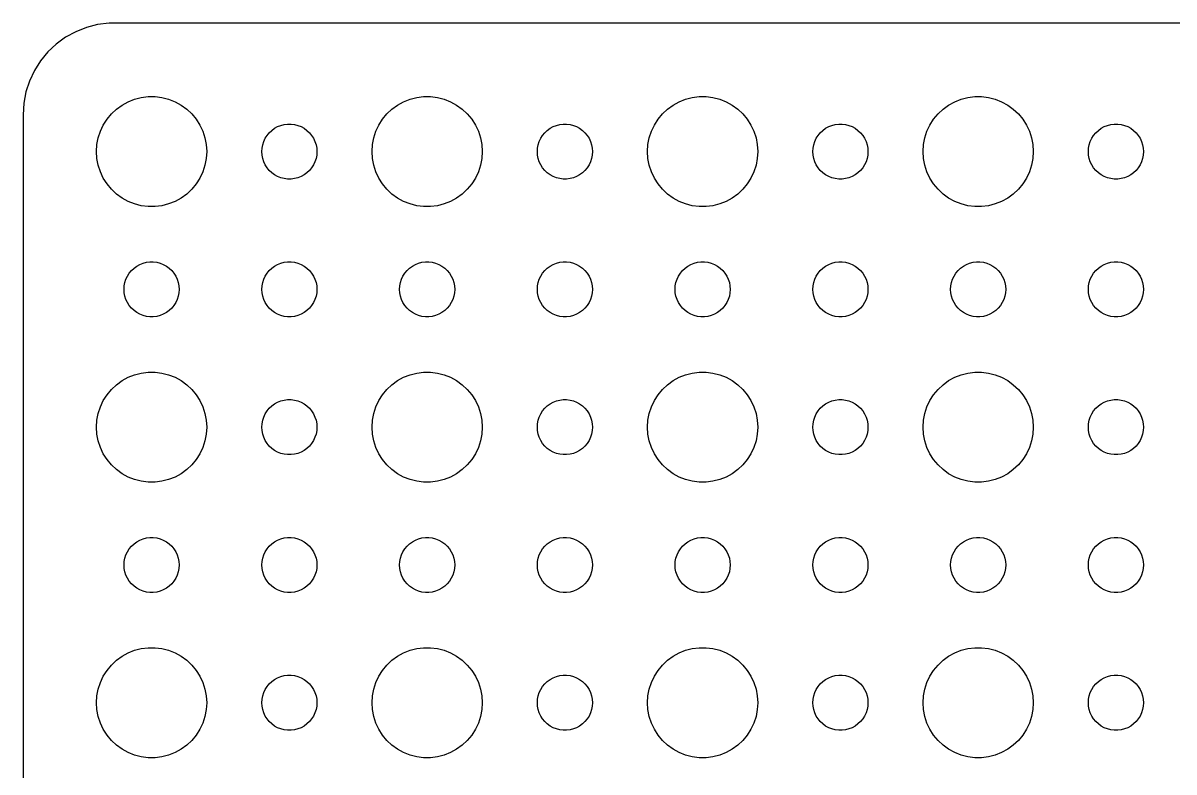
# Model space of a CAD drawing. Extents: x -67 to 67, y -74 to 74.
# Drawn here: x -67 to -4.3, y 33.7 to 74.5 of the extents above; entities that cross this region are included whole.
import ezdxf

# ---------------------------------------------------------------- set-up
doc = ezdxf.new("R2010")
doc.units = 0
doc.layers.get('0').update_dxf_attribs({"linetype": 'CONTINUOUS'})

msp = doc.modelspace()

# ---------------------------------------------------------------- linework, layer by layer
msp.add_lwpolyline([(62, 74.497), (-62, 74.497), (-62, 74.4901), (-62.314, 74.4901), (-62.9369, 74.4114), (-63.5451, 74.2553), (-64.1289, 74.0241), (-64.6791, 73.7216), (-65.1871, 73.3526), (-65.6448, 72.9227), (-66.0451, 72.4389), (-66.3815, 71.9088), (-66.6489, 71.3406), (-66.8429, 70.7434), (-66.9606, 70.1267), (-67, 69.5), (-67, -69.5)])
for points in [[(-60.1884, 64.5059), (-60.5621, 64.5531), (-60.9271, 64.6468), (-61.2773, 64.7855), (-61.6075, 64.967), (-61.9123, 65.1885), (-62.1869, 65.4464), (-62.4271, 65.7366), (-62.6289, 66.0547), (-62.7893, 66.3956), (-62.9057, 66.7539), (-62.9763, 67.124), (-63, 67.5), (-62.9763, 67.876), (-62.9057, 68.2461), (-62.7893, 68.6044), (-62.6289, 68.9453), (-62.4271, 69.2634), (-62.1869, 69.5536), (-61.9123, 69.8115), (-61.6075, 70.033), (-61.2773, 70.2145), (-60.9271, 70.3532), (-60.5621, 70.4469), (-60.1884, 70.4941), (-59.8116, 70.4941), (-59.4379, 70.4469), (-59.0729, 70.3532), (-58.7227, 70.2145), (-58.3925, 70.033), (-58.0877, 69.8115), (-57.8131, 69.5536), (-57.5729, 69.2634), (-57.3711, 68.9453), (-57.2107, 68.6044), (-57.0943, 68.2461), (-57.0237, 67.876), (-57, 67.5), (-57.0237, 67.124), (-57.0943, 66.7539), (-57.2107, 66.3956), (-57.3711, 66.0547), (-57.5729, 65.7366), (-57.8131, 65.4464), (-58.0877, 65.1885), (-58.3925, 64.967), (-58.7227, 64.7855), (-59.0729, 64.6468), (-59.4379, 64.5531), (-59.8116, 64.5059)], [(-45.1884, 64.5059), (-45.5621, 64.5531), (-45.9271, 64.6468), (-46.2773, 64.7855), (-46.6075, 64.967), (-46.9123, 65.1885), (-47.1869, 65.4464), (-47.4271, 65.7366), (-47.6289, 66.0547), (-47.7893, 66.3956), (-47.9057, 66.7539), (-47.9763, 67.124), (-48, 67.5), (-47.9763, 67.876), (-47.9057, 68.2461), (-47.7893, 68.6044), (-47.6289, 68.9453), (-47.4271, 69.2634), (-47.1869, 69.5536), (-46.9123, 69.8115), (-46.6075, 70.033), (-46.2773, 70.2145), (-45.9271, 70.3532), (-45.5621, 70.4469), (-45.1884, 70.4941), (-44.8116, 70.4941), (-44.4379, 70.4469), (-44.0729, 70.3532), (-43.7227, 70.2145), (-43.3925, 70.033), (-43.0877, 69.8115), (-42.8131, 69.5536), (-42.5729, 69.2634), (-42.3711, 68.9453), (-42.2107, 68.6044), (-42.0943, 68.2461), (-42.0237, 67.876), (-42, 67.5), (-42.0237, 67.124), (-42.0943, 66.7539), (-42.2107, 66.3956), (-42.3711, 66.0547), (-42.5729, 65.7366), (-42.8131, 65.4464), (-43.0877, 65.1885), (-43.3925, 64.967), (-43.7227, 64.7855), (-44.0729, 64.6468), (-44.4379, 64.5531), (-44.8116, 64.5059)], [(-30.1884, 64.5059), (-30.5621, 64.5531), (-30.9271, 64.6468), (-31.2773, 64.7855), (-31.6075, 64.967), (-31.9123, 65.1885), (-32.1869, 65.4464), (-32.4271, 65.7366), (-32.6289, 66.0547), (-32.7893, 66.3956), (-32.9057, 66.7539), (-32.9763, 67.124), (-33, 67.5), (-32.9763, 67.876), (-32.9057, 68.2461), (-32.7893, 68.6044), (-32.6289, 68.9453), (-32.4271, 69.2634), (-32.1869, 69.5536), (-31.9123, 69.8115), (-31.6075, 70.033), (-31.2773, 70.2145), (-30.9271, 70.3532), (-30.5621, 70.4469), (-30.1884, 70.4941), (-29.8116, 70.4941), (-29.4379, 70.4469), (-29.0729, 70.3532), (-28.7227, 70.2145), (-28.3925, 70.033), (-28.0877, 69.8115), (-27.8131, 69.5536), (-27.5729, 69.2634), (-27.3711, 68.9453), (-27.2107, 68.6044), (-27.0943, 68.2461), (-27.0237, 67.876), (-27, 67.5), (-27.0237, 67.124), (-27.0943, 66.7539), (-27.2107, 66.3956), (-27.3711, 66.0547), (-27.5729, 65.7366), (-27.8131, 65.4464), (-28.0877, 65.1885), (-28.3925, 64.967), (-28.7227, 64.7855), (-29.0729, 64.6468), (-29.4379, 64.5531), (-29.8116, 64.5059)], [(-15.1884, 64.5059), (-15.5621, 64.5531), (-15.9271, 64.6468), (-16.2773, 64.7855), (-16.6075, 64.967), (-16.9123, 65.1885), (-17.1869, 65.4464), (-17.4271, 65.7366), (-17.6289, 66.0547), (-17.7893, 66.3956), (-17.9057, 66.7539), (-17.9763, 67.124), (-18, 67.5), (-17.9763, 67.876), (-17.9057, 68.2461), (-17.7893, 68.6044), (-17.6289, 68.9453), (-17.4271, 69.2634), (-17.1869, 69.5536), (-16.9123, 69.8115), (-16.6075, 70.033), (-16.2773, 70.2145), (-15.9271, 70.3532), (-15.5621, 70.4469), (-15.1884, 70.4941), (-14.8116, 70.4941), (-14.4379, 70.4469), (-14.0729, 70.3532), (-13.7227, 70.2145), (-13.3925, 70.033), (-13.0877, 69.8115), (-12.8131, 69.5536), (-12.5729, 69.2634), (-12.3711, 68.9453), (-12.2107, 68.6044), (-12.0943, 68.2461), (-12.0237, 67.876), (-12, 67.5), (-12.0237, 67.124), (-12.0943, 66.7539), (-12.2107, 66.3956), (-12.3711, 66.0547), (-12.5729, 65.7366), (-12.8131, 65.4464), (-13.0877, 65.1885), (-13.3925, 64.967), (-13.7227, 64.7855), (-14.0729, 64.6468), (-14.4379, 64.5531), (-14.8116, 64.5059)], [(-52.5942, 66.003), (-52.7811, 66.0266), (-52.9635, 66.0734), (-53.1387, 66.1428), (-53.3037, 66.2335), (-53.4561, 66.3442), (-53.5935, 66.4732), (-53.7135, 66.6183), (-53.8145, 66.7774), (-53.8947, 66.9478), (-53.9529, 67.127), (-53.9882, 67.312), (-54, 67.5), (-53.9882, 67.688), (-53.9529, 67.873), (-53.8947, 68.0522), (-53.8145, 68.2226), (-53.7135, 68.3817), (-53.5935, 68.5268), (-53.4561, 68.6558), (-53.3037, 68.7665), (-53.1387, 68.8572), (-52.9635, 68.9266), (-52.7811, 68.9734), (-52.5942, 68.997), (-52.4058, 68.997), (-52.2189, 68.9734), (-52.0365, 68.9266), (-51.8613, 68.8572), (-51.6963, 68.7665), (-51.5439, 68.6558), (-51.4065, 68.5268), (-51.2865, 68.3817), (-51.1855, 68.2226), (-51.1053, 68.0522), (-51.0471, 67.873), (-51.0118, 67.688), (-51, 67.5), (-51.0118, 67.312), (-51.0471, 67.127), (-51.1053, 66.9478), (-51.1855, 66.7774), (-51.2865, 66.6183), (-51.4065, 66.4732), (-51.5439, 66.3442), (-51.6963, 66.2335), (-51.8613, 66.1428), (-52.0365, 66.0734), (-52.2189, 66.0266), (-52.4058, 66.003)], [(-37.5942, 66.003), (-37.7811, 66.0266), (-37.9635, 66.0734), (-38.1387, 66.1428), (-38.3037, 66.2335), (-38.4561, 66.3442), (-38.5935, 66.4732), (-38.7135, 66.6183), (-38.8145, 66.7774), (-38.8947, 66.9478), (-38.9529, 67.127), (-38.9882, 67.312), (-39, 67.5), (-38.9882, 67.688), (-38.9529, 67.873), (-38.8947, 68.0522), (-38.8145, 68.2226), (-38.7135, 68.3817), (-38.5935, 68.5268), (-38.4561, 68.6558), (-38.3037, 68.7665), (-38.1387, 68.8572), (-37.9635, 68.9266), (-37.7811, 68.9734), (-37.5942, 68.997), (-37.4058, 68.997), (-37.2189, 68.9734), (-37.0365, 68.9266), (-36.8613, 68.8572), (-36.6963, 68.7665), (-36.5439, 68.6558), (-36.4065, 68.5268), (-36.2865, 68.3817), (-36.1855, 68.2226), (-36.1053, 68.0522), (-36.0471, 67.873), (-36.0118, 67.688), (-36, 67.5), (-36.0118, 67.312), (-36.0471, 67.127), (-36.1053, 66.9478), (-36.1855, 66.7774), (-36.2865, 66.6183), (-36.4065, 66.4732), (-36.5439, 66.3442), (-36.6963, 66.2335), (-36.8613, 66.1428), (-37.0365, 66.0734), (-37.2189, 66.0266), (-37.4058, 66.003)], [(-22.5942, 66.003), (-22.7811, 66.0266), (-22.9635, 66.0734), (-23.1387, 66.1428), (-23.3037, 66.2335), (-23.4561, 66.3442), (-23.5935, 66.4732), (-23.7135, 66.6183), (-23.8145, 66.7774), (-23.8947, 66.9478), (-23.9529, 67.127), (-23.9882, 67.312), (-24, 67.5), (-23.9882, 67.688), (-23.9529, 67.873), (-23.8947, 68.0522), (-23.8145, 68.2226), (-23.7135, 68.3817), (-23.5935, 68.5268), (-23.4561, 68.6558), (-23.3037, 68.7665), (-23.1387, 68.8572), (-22.9635, 68.9266), (-22.7811, 68.9734), (-22.5942, 68.997), (-22.4058, 68.997), (-22.2189, 68.9734), (-22.0365, 68.9266), (-21.8613, 68.8572), (-21.6963, 68.7665), (-21.5439, 68.6558), (-21.4065, 68.5268), (-21.2865, 68.3817), (-21.1855, 68.2226), (-21.1053, 68.0522), (-21.0471, 67.873), (-21.0118, 67.688), (-21, 67.5), (-21.0118, 67.312), (-21.0471, 67.127), (-21.1053, 66.9478), (-21.1855, 66.7774), (-21.2865, 66.6183), (-21.4065, 66.4732), (-21.5439, 66.3442), (-21.6963, 66.2335), (-21.8613, 66.1428), (-22.0365, 66.0734), (-22.2189, 66.0266), (-22.4058, 66.003)], [(-7.59419, 66.003), (-7.78107, 66.0266), (-7.96353, 66.0734), (-8.13867, 66.1428), (-8.30374, 66.2335), (-8.45614, 66.3442), (-8.59345, 66.4732), (-8.71353, 66.6183), (-8.81446, 66.7774), (-8.89466, 66.9478), (-8.95287, 67.127), (-8.98817, 67.312), (-9, 67.5), (-8.98817, 67.688), (-8.95287, 67.873), (-8.89466, 68.0522), (-8.81446, 68.2226), (-8.71353, 68.3817), (-8.59345, 68.5268), (-8.45614, 68.6558), (-8.30374, 68.7665), (-8.13867, 68.8572), (-7.96353, 68.9266), (-7.78107, 68.9734), (-7.59419, 68.997), (-7.40581, 68.997), (-7.21893, 68.9734), (-7.03647, 68.9266), (-6.86133, 68.8572), (-6.69626, 68.7665), (-6.54386, 68.6558), (-6.40655, 68.5268), (-6.28647, 68.3817), (-6.18554, 68.2226), (-6.10534, 68.0522), (-6.04713, 67.873), (-6.01183, 67.688), (-6, 67.5), (-6.01183, 67.312), (-6.04713, 67.127), (-6.10534, 66.9478), (-6.18554, 66.7774), (-6.28647, 66.6183), (-6.40655, 66.4732), (-6.54386, 66.3442), (-6.69626, 66.2335), (-6.86133, 66.1428), (-7.03647, 66.0734), (-7.21893, 66.0266), (-7.40581, 66.003)], [(-60.0942, 58.503), (-60.2811, 58.5266), (-60.4635, 58.5734), (-60.6387, 58.6428), (-60.8037, 58.7335), (-60.9561, 58.8442), (-61.0935, 58.9732), (-61.2135, 59.1183), (-61.3145, 59.2774), (-61.3947, 59.4478), (-61.4529, 59.627), (-61.4882, 59.812), (-61.5, 60), (-61.4882, 60.188), (-61.4529, 60.373), (-61.3947, 60.5522), (-61.3145, 60.7226), (-61.2135, 60.8817), (-61.0935, 61.0268), (-60.9561, 61.1558), (-60.8037, 61.2665), (-60.6387, 61.3572), (-60.4635, 61.4266), (-60.2811, 61.4734), (-60.0942, 61.497), (-59.9058, 61.497), (-59.7189, 61.4734), (-59.5365, 61.4266), (-59.3613, 61.3572), (-59.1963, 61.2665), (-59.0439, 61.1558), (-58.9065, 61.0268), (-58.7865, 60.8817), (-58.6855, 60.7226), (-58.6053, 60.5522), (-58.5471, 60.373), (-58.5118, 60.188), (-58.5, 60), (-58.5118, 59.812), (-58.5471, 59.627), (-58.6053, 59.4478), (-58.6855, 59.2774), (-58.7865, 59.1183), (-58.9065, 58.9732), (-59.0439, 58.8442), (-59.1963, 58.7335), (-59.3613, 58.6428), (-59.5365, 58.5734), (-59.7189, 58.5266), (-59.9058, 58.503)], [(-52.5942, 58.503), (-52.7811, 58.5266), (-52.9635, 58.5734), (-53.1387, 58.6428), (-53.3037, 58.7335), (-53.4561, 58.8442), (-53.5935, 58.9732), (-53.7135, 59.1183), (-53.8145, 59.2774), (-53.8947, 59.4478), (-53.9529, 59.627), (-53.9882, 59.812), (-54, 60), (-53.9882, 60.188), (-53.9529, 60.373), (-53.8947, 60.5522), (-53.8145, 60.7226), (-53.7135, 60.8817), (-53.5935, 61.0268), (-53.4561, 61.1558), (-53.3037, 61.2665), (-53.1387, 61.3572), (-52.9635, 61.4266), (-52.7811, 61.4734), (-52.5942, 61.497), (-52.4058, 61.497), (-52.2189, 61.4734), (-52.0365, 61.4266), (-51.8613, 61.3572), (-51.6963, 61.2665), (-51.5439, 61.1558), (-51.4065, 61.0268), (-51.2865, 60.8817), (-51.1855, 60.7226), (-51.1053, 60.5522), (-51.0471, 60.373), (-51.0118, 60.188), (-51, 60), (-51.0118, 59.812), (-51.0471, 59.627), (-51.1053, 59.4478), (-51.1855, 59.2774), (-51.2865, 59.1183), (-51.4065, 58.9732), (-51.5439, 58.8442), (-51.6963, 58.7335), (-51.8613, 58.6428), (-52.0365, 58.5734), (-52.2189, 58.5266), (-52.4058, 58.503)], [(-45.0942, 58.503), (-45.2811, 58.5266), (-45.4635, 58.5734), (-45.6387, 58.6428), (-45.8037, 58.7335), (-45.9561, 58.8442), (-46.0935, 58.9732), (-46.2135, 59.1183), (-46.3145, 59.2774), (-46.3947, 59.4478), (-46.4529, 59.627), (-46.4882, 59.812), (-46.5, 60), (-46.4882, 60.188), (-46.4529, 60.373), (-46.3947, 60.5522), (-46.3145, 60.7226), (-46.2135, 60.8817), (-46.0935, 61.0268), (-45.9561, 61.1558), (-45.8037, 61.2665), (-45.6387, 61.3572), (-45.4635, 61.4266), (-45.2811, 61.4734), (-45.0942, 61.497), (-44.9058, 61.497), (-44.7189, 61.4734), (-44.5365, 61.4266), (-44.3613, 61.3572), (-44.1963, 61.2665), (-44.0439, 61.1558), (-43.9065, 61.0268), (-43.7865, 60.8817), (-43.6855, 60.7226), (-43.6053, 60.5522), (-43.5471, 60.373), (-43.5118, 60.188), (-43.5, 60), (-43.5118, 59.812), (-43.5471, 59.627), (-43.6053, 59.4478), (-43.6855, 59.2774), (-43.7865, 59.1183), (-43.9065, 58.9732), (-44.0439, 58.8442), (-44.1963, 58.7335), (-44.3613, 58.6428), (-44.5365, 58.5734), (-44.7189, 58.5266), (-44.9058, 58.503)], [(-37.5942, 58.503), (-37.7811, 58.5266), (-37.9635, 58.5734), (-38.1387, 58.6428), (-38.3037, 58.7335), (-38.4561, 58.8442), (-38.5935, 58.9732), (-38.7135, 59.1183), (-38.8145, 59.2774), (-38.8947, 59.4478), (-38.9529, 59.627), (-38.9882, 59.812), (-39, 60), (-38.9882, 60.188), (-38.9529, 60.373), (-38.8947, 60.5522), (-38.8145, 60.7226), (-38.7135, 60.8817), (-38.5935, 61.0268), (-38.4561, 61.1558), (-38.3037, 61.2665), (-38.1387, 61.3572), (-37.9635, 61.4266), (-37.7811, 61.4734), (-37.5942, 61.497), (-37.4058, 61.497), (-37.2189, 61.4734), (-37.0365, 61.4266), (-36.8613, 61.3572), (-36.6963, 61.2665), (-36.5439, 61.1558), (-36.4065, 61.0268), (-36.2865, 60.8817), (-36.1855, 60.7226), (-36.1053, 60.5522), (-36.0471, 60.373), (-36.0118, 60.188), (-36, 60), (-36.0118, 59.812), (-36.0471, 59.627), (-36.1053, 59.4478), (-36.1855, 59.2774), (-36.2865, 59.1183), (-36.4065, 58.9732), (-36.5439, 58.8442), (-36.6963, 58.7335), (-36.8613, 58.6428), (-37.0365, 58.5734), (-37.2189, 58.5266), (-37.4058, 58.503)], [(-30.0942, 58.503), (-30.2811, 58.5266), (-30.4635, 58.5734), (-30.6387, 58.6428), (-30.8037, 58.7335), (-30.9561, 58.8442), (-31.0935, 58.9732), (-31.2135, 59.1183), (-31.3145, 59.2774), (-31.3947, 59.4478), (-31.4529, 59.627), (-31.4882, 59.812), (-31.5, 60), (-31.4882, 60.188), (-31.4529, 60.373), (-31.3947, 60.5522), (-31.3145, 60.7226), (-31.2135, 60.8817), (-31.0935, 61.0268), (-30.9561, 61.1558), (-30.8037, 61.2665), (-30.6387, 61.3572), (-30.4635, 61.4266), (-30.2811, 61.4734), (-30.0942, 61.497), (-29.9058, 61.497), (-29.7189, 61.4734), (-29.5365, 61.4266), (-29.3613, 61.3572), (-29.1963, 61.2665), (-29.0439, 61.1558), (-28.9065, 61.0268), (-28.7865, 60.8817), (-28.6855, 60.7226), (-28.6053, 60.5522), (-28.5471, 60.373), (-28.5118, 60.188), (-28.5, 60), (-28.5118, 59.812), (-28.5471, 59.627), (-28.6053, 59.4478), (-28.6855, 59.2774), (-28.7865, 59.1183), (-28.9065, 58.9732), (-29.0439, 58.8442), (-29.1963, 58.7335), (-29.3613, 58.6428), (-29.5365, 58.5734), (-29.7189, 58.5266), (-29.9058, 58.503)], [(-22.5942, 58.503), (-22.7811, 58.5266), (-22.9635, 58.5734), (-23.1387, 58.6428), (-23.3037, 58.7335), (-23.4561, 58.8442), (-23.5935, 58.9732), (-23.7135, 59.1183), (-23.8145, 59.2774), (-23.8947, 59.4478), (-23.9529, 59.627), (-23.9882, 59.812), (-24, 60), (-23.9882, 60.188), (-23.9529, 60.373), (-23.8947, 60.5522), (-23.8145, 60.7226), (-23.7135, 60.8817), (-23.5935, 61.0268), (-23.4561, 61.1558), (-23.3037, 61.2665), (-23.1387, 61.3572), (-22.9635, 61.4266), (-22.7811, 61.4734), (-22.5942, 61.497), (-22.4058, 61.497), (-22.2189, 61.4734), (-22.0365, 61.4266), (-21.8613, 61.3572), (-21.6963, 61.2665), (-21.5439, 61.1558), (-21.4065, 61.0268), (-21.2865, 60.8817), (-21.1855, 60.7226), (-21.1053, 60.5522), (-21.0471, 60.373), (-21.0118, 60.188), (-21, 60), (-21.0118, 59.812), (-21.0471, 59.627), (-21.1053, 59.4478), (-21.1855, 59.2774), (-21.2865, 59.1183), (-21.4065, 58.9732), (-21.5439, 58.8442), (-21.6963, 58.7335), (-21.8613, 58.6428), (-22.0365, 58.5734), (-22.2189, 58.5266), (-22.4058, 58.503)], [(-15.0942, 58.503), (-15.2811, 58.5266), (-15.4635, 58.5734), (-15.6387, 58.6428), (-15.8037, 58.7335), (-15.9561, 58.8442), (-16.0935, 58.9732), (-16.2135, 59.1183), (-16.3145, 59.2774), (-16.3947, 59.4478), (-16.4529, 59.627), (-16.4882, 59.812), (-16.5, 60), (-16.4882, 60.188), (-16.4529, 60.373), (-16.3947, 60.5522), (-16.3145, 60.7226), (-16.2135, 60.8817), (-16.0935, 61.0268), (-15.9561, 61.1558), (-15.8037, 61.2665), (-15.6387, 61.3572), (-15.4635, 61.4266), (-15.2811, 61.4734), (-15.0942, 61.497), (-14.9058, 61.497), (-14.7189, 61.4734), (-14.5365, 61.4266), (-14.3613, 61.3572), (-14.1963, 61.2665), (-14.0439, 61.1558), (-13.9065, 61.0268), (-13.7865, 60.8817), (-13.6855, 60.7226), (-13.6053, 60.5522), (-13.5471, 60.373), (-13.5118, 60.188), (-13.5, 60), (-13.5118, 59.812), (-13.5471, 59.627), (-13.6053, 59.4478), (-13.6855, 59.2774), (-13.7865, 59.1183), (-13.9065, 58.9732), (-14.0439, 58.8442), (-14.1963, 58.7335), (-14.3613, 58.6428), (-14.5365, 58.5734), (-14.7189, 58.5266), (-14.9058, 58.503)], [(-7.59419, 58.503), (-7.78107, 58.5266), (-7.96353, 58.5734), (-8.13867, 58.6428), (-8.30374, 58.7335), (-8.45614, 58.8442), (-8.59345, 58.9732), (-8.71353, 59.1183), (-8.81446, 59.2774), (-8.89466, 59.4478), (-8.95287, 59.627), (-8.98817, 59.812), (-9, 60), (-8.98817, 60.188), (-8.95287, 60.373), (-8.89466, 60.5522), (-8.81446, 60.7226), (-8.71353, 60.8817), (-8.59345, 61.0268), (-8.45614, 61.1558), (-8.30374, 61.2665), (-8.13867, 61.3572), (-7.96353, 61.4266), (-7.78107, 61.4734), (-7.59419, 61.497), (-7.40581, 61.497), (-7.21893, 61.4734), (-7.03647, 61.4266), (-6.86133, 61.3572), (-6.69626, 61.2665), (-6.54386, 61.1558), (-6.40655, 61.0268), (-6.28647, 60.8817), (-6.18554, 60.7226), (-6.10534, 60.5522), (-6.04713, 60.373), (-6.01183, 60.188), (-6, 60), (-6.01183, 59.812), (-6.04713, 59.627), (-6.10534, 59.4478), (-6.18554, 59.2774), (-6.28647, 59.1183), (-6.40655, 58.9732), (-6.54386, 58.8442), (-6.69626, 58.7335), (-6.86133, 58.6428), (-7.03647, 58.5734), (-7.21893, 58.5266), (-7.40581, 58.503)], [(-60.1884, 49.5059), (-60.5621, 49.5531), (-60.9271, 49.6468), (-61.2773, 49.7855), (-61.6075, 49.967), (-61.9123, 50.1885), (-62.1869, 50.4464), (-62.4271, 50.7366), (-62.6289, 51.0547), (-62.7893, 51.3956), (-62.9057, 51.7539), (-62.9763, 52.124), (-63, 52.5), (-62.9763, 52.876), (-62.9057, 53.2461), (-62.7893, 53.6044), (-62.6289, 53.9453), (-62.4271, 54.2634), (-62.1869, 54.5536), (-61.9123, 54.8115), (-61.6075, 55.033), (-61.2773, 55.2145), (-60.9271, 55.3532), (-60.5621, 55.4469), (-60.1884, 55.4941), (-59.8116, 55.4941), (-59.4379, 55.4469), (-59.0729, 55.3532), (-58.7227, 55.2145), (-58.3925, 55.033), (-58.0877, 54.8115), (-57.8131, 54.5536), (-57.5729, 54.2634), (-57.3711, 53.9453), (-57.2107, 53.6044), (-57.0943, 53.2461), (-57.0237, 52.876), (-57, 52.5), (-57.0237, 52.124), (-57.0943, 51.7539), (-57.2107, 51.3956), (-57.3711, 51.0547), (-57.5729, 50.7366), (-57.8131, 50.4464), (-58.0877, 50.1885), (-58.3925, 49.967), (-58.7227, 49.7855), (-59.0729, 49.6468), (-59.4379, 49.5531), (-59.8116, 49.5059)], [(-45.1884, 49.5059), (-45.5621, 49.5531), (-45.9271, 49.6468), (-46.2773, 49.7855), (-46.6075, 49.967), (-46.9123, 50.1885), (-47.1869, 50.4464), (-47.4271, 50.7366), (-47.6289, 51.0547), (-47.7893, 51.3956), (-47.9057, 51.7539), (-47.9763, 52.124), (-48, 52.5), (-47.9763, 52.876), (-47.9057, 53.2461), (-47.7893, 53.6044), (-47.6289, 53.9453), (-47.4271, 54.2634), (-47.1869, 54.5536), (-46.9123, 54.8115), (-46.6075, 55.033), (-46.2773, 55.2145), (-45.9271, 55.3532), (-45.5621, 55.4469), (-45.1884, 55.4941), (-44.8116, 55.4941), (-44.4379, 55.4469), (-44.0729, 55.3532), (-43.7227, 55.2145), (-43.3925, 55.033), (-43.0877, 54.8115), (-42.8131, 54.5536), (-42.5729, 54.2634), (-42.3711, 53.9453), (-42.2107, 53.6044), (-42.0943, 53.2461), (-42.0237, 52.876), (-42, 52.5), (-42.0237, 52.124), (-42.0943, 51.7539), (-42.2107, 51.3956), (-42.3711, 51.0547), (-42.5729, 50.7366), (-42.8131, 50.4464), (-43.0877, 50.1885), (-43.3925, 49.967), (-43.7227, 49.7855), (-44.0729, 49.6468), (-44.4379, 49.5531), (-44.8116, 49.5059)], [(-30.1884, 49.5059), (-30.5621, 49.5531), (-30.9271, 49.6468), (-31.2773, 49.7855), (-31.6075, 49.967), (-31.9123, 50.1885), (-32.1869, 50.4464), (-32.4271, 50.7366), (-32.6289, 51.0547), (-32.7893, 51.3956), (-32.9057, 51.7539), (-32.9763, 52.124), (-33, 52.5), (-32.9763, 52.876), (-32.9057, 53.2461), (-32.7893, 53.6044), (-32.6289, 53.9453), (-32.4271, 54.2634), (-32.1869, 54.5536), (-31.9123, 54.8115), (-31.6075, 55.033), (-31.2773, 55.2145), (-30.9271, 55.3532), (-30.5621, 55.4469), (-30.1884, 55.4941), (-29.8116, 55.4941), (-29.4379, 55.4469), (-29.0729, 55.3532), (-28.7227, 55.2145), (-28.3925, 55.033), (-28.0877, 54.8115), (-27.8131, 54.5536), (-27.5729, 54.2634), (-27.3711, 53.9453), (-27.2107, 53.6044), (-27.0943, 53.2461), (-27.0237, 52.876), (-27, 52.5), (-27.0237, 52.124), (-27.0943, 51.7539), (-27.2107, 51.3956), (-27.3711, 51.0547), (-27.5729, 50.7366), (-27.8131, 50.4464), (-28.0877, 50.1885), (-28.3925, 49.967), (-28.7227, 49.7855), (-29.0729, 49.6468), (-29.4379, 49.5531), (-29.8116, 49.5059)], [(-15.1884, 49.5059), (-15.5621, 49.5531), (-15.9271, 49.6468), (-16.2773, 49.7855), (-16.6075, 49.967), (-16.9123, 50.1885), (-17.1869, 50.4464), (-17.4271, 50.7366), (-17.6289, 51.0547), (-17.7893, 51.3956), (-17.9057, 51.7539), (-17.9763, 52.124), (-18, 52.5), (-17.9763, 52.876), (-17.9057, 53.2461), (-17.7893, 53.6044), (-17.6289, 53.9453), (-17.4271, 54.2634), (-17.1869, 54.5536), (-16.9123, 54.8115), (-16.6075, 55.033), (-16.2773, 55.2145), (-15.9271, 55.3532), (-15.5621, 55.4469), (-15.1884, 55.4941), (-14.8116, 55.4941), (-14.4379, 55.4469), (-14.0729, 55.3532), (-13.7227, 55.2145), (-13.3925, 55.033), (-13.0877, 54.8115), (-12.8131, 54.5536), (-12.5729, 54.2634), (-12.3711, 53.9453), (-12.2107, 53.6044), (-12.0943, 53.2461), (-12.0237, 52.876), (-12, 52.5), (-12.0237, 52.124), (-12.0943, 51.7539), (-12.2107, 51.3956), (-12.3711, 51.0547), (-12.5729, 50.7366), (-12.8131, 50.4464), (-13.0877, 50.1885), (-13.3925, 49.967), (-13.7227, 49.7855), (-14.0729, 49.6468), (-14.4379, 49.5531), (-14.8116, 49.5059)], [(-52.5942, 51.003), (-52.7811, 51.0266), (-52.9635, 51.0734), (-53.1387, 51.1428), (-53.3037, 51.2335), (-53.4561, 51.3442), (-53.5935, 51.4732), (-53.7135, 51.6183), (-53.8145, 51.7774), (-53.8947, 51.9478), (-53.9529, 52.127), (-53.9882, 52.312), (-54, 52.5), (-53.9882, 52.688), (-53.9529, 52.873), (-53.8947, 53.0522), (-53.8145, 53.2226), (-53.7135, 53.3817), (-53.5935, 53.5268), (-53.4561, 53.6558), (-53.3037, 53.7665), (-53.1387, 53.8572), (-52.9635, 53.9266), (-52.7811, 53.9734), (-52.5942, 53.997), (-52.4058, 53.997), (-52.2189, 53.9734), (-52.0365, 53.9266), (-51.8613, 53.8572), (-51.6963, 53.7665), (-51.5439, 53.6558), (-51.4065, 53.5268), (-51.2865, 53.3817), (-51.1855, 53.2226), (-51.1053, 53.0522), (-51.0471, 52.873), (-51.0118, 52.688), (-51, 52.5), (-51.0118, 52.312), (-51.0471, 52.127), (-51.1053, 51.9478), (-51.1855, 51.7774), (-51.2865, 51.6183), (-51.4065, 51.4732), (-51.5439, 51.3442), (-51.6963, 51.2335), (-51.8613, 51.1428), (-52.0365, 51.0734), (-52.2189, 51.0266), (-52.4058, 51.003)], [(-37.5942, 51.003), (-37.7811, 51.0266), (-37.9635, 51.0734), (-38.1387, 51.1428), (-38.3037, 51.2335), (-38.4561, 51.3442), (-38.5935, 51.4732), (-38.7135, 51.6183), (-38.8145, 51.7774), (-38.8947, 51.9478), (-38.9529, 52.127), (-38.9882, 52.312), (-39, 52.5), (-38.9882, 52.688), (-38.9529, 52.873), (-38.8947, 53.0522), (-38.8145, 53.2226), (-38.7135, 53.3817), (-38.5935, 53.5268), (-38.4561, 53.6558), (-38.3037, 53.7665), (-38.1387, 53.8572), (-37.9635, 53.9266), (-37.7811, 53.9734), (-37.5942, 53.997), (-37.4058, 53.997), (-37.2189, 53.9734), (-37.0365, 53.9266), (-36.8613, 53.8572), (-36.6963, 53.7665), (-36.5439, 53.6558), (-36.4065, 53.5268), (-36.2865, 53.3817), (-36.1855, 53.2226), (-36.1053, 53.0522), (-36.0471, 52.873), (-36.0118, 52.688), (-36, 52.5), (-36.0118, 52.312), (-36.0471, 52.127), (-36.1053, 51.9478), (-36.1855, 51.7774), (-36.2865, 51.6183), (-36.4065, 51.4732), (-36.5439, 51.3442), (-36.6963, 51.2335), (-36.8613, 51.1428), (-37.0365, 51.0734), (-37.2189, 51.0266), (-37.4058, 51.003)], [(-22.5942, 51.003), (-22.7811, 51.0266), (-22.9635, 51.0734), (-23.1387, 51.1428), (-23.3037, 51.2335), (-23.4561, 51.3442), (-23.5935, 51.4732), (-23.7135, 51.6183), (-23.8145, 51.7774), (-23.8947, 51.9478), (-23.9529, 52.127), (-23.9882, 52.312), (-24, 52.5), (-23.9882, 52.688), (-23.9529, 52.873), (-23.8947, 53.0522), (-23.8145, 53.2226), (-23.7135, 53.3817), (-23.5935, 53.5268), (-23.4561, 53.6558), (-23.3037, 53.7665), (-23.1387, 53.8572), (-22.9635, 53.9266), (-22.7811, 53.9734), (-22.5942, 53.997), (-22.4058, 53.997), (-22.2189, 53.9734), (-22.0365, 53.9266), (-21.8613, 53.8572), (-21.6963, 53.7665), (-21.5439, 53.6558), (-21.4065, 53.5268), (-21.2865, 53.3817), (-21.1855, 53.2226), (-21.1053, 53.0522), (-21.0471, 52.873), (-21.0118, 52.688), (-21, 52.5), (-21.0118, 52.312), (-21.0471, 52.127), (-21.1053, 51.9478), (-21.1855, 51.7774), (-21.2865, 51.6183), (-21.4065, 51.4732), (-21.5439, 51.3442), (-21.6963, 51.2335), (-21.8613, 51.1428), (-22.0365, 51.0734), (-22.2189, 51.0266), (-22.4058, 51.003)], [(-7.59419, 51.003), (-7.78107, 51.0266), (-7.96353, 51.0734), (-8.13867, 51.1428), (-8.30374, 51.2335), (-8.45614, 51.3442), (-8.59345, 51.4732), (-8.71353, 51.6183), (-8.81446, 51.7774), (-8.89466, 51.9478), (-8.95287, 52.127), (-8.98817, 52.312), (-9, 52.5), (-8.98817, 52.688), (-8.95287, 52.873), (-8.89466, 53.0522), (-8.81446, 53.2226), (-8.71353, 53.3817), (-8.59345, 53.5268), (-8.45614, 53.6558), (-8.30374, 53.7665), (-8.13867, 53.8572), (-7.96353, 53.9266), (-7.78107, 53.9734), (-7.59419, 53.997), (-7.40581, 53.997), (-7.21893, 53.9734), (-7.03647, 53.9266), (-6.86133, 53.8572), (-6.69626, 53.7665), (-6.54386, 53.6558), (-6.40655, 53.5268), (-6.28647, 53.3817), (-6.18554, 53.2226), (-6.10534, 53.0522), (-6.04713, 52.873), (-6.01183, 52.688), (-6, 52.5), (-6.01183, 52.312), (-6.04713, 52.127), (-6.10534, 51.9478), (-6.18554, 51.7774), (-6.28647, 51.6183), (-6.40655, 51.4732), (-6.54386, 51.3442), (-6.69626, 51.2335), (-6.86133, 51.1428), (-7.03647, 51.0734), (-7.21893, 51.0266), (-7.40581, 51.003)], [(-60.0942, 43.503), (-60.2811, 43.5266), (-60.4635, 43.5734), (-60.6387, 43.6428), (-60.8037, 43.7335), (-60.9561, 43.8442), (-61.0935, 43.9732), (-61.2135, 44.1183), (-61.3145, 44.2774), (-61.3947, 44.4478), (-61.4529, 44.627), (-61.4882, 44.812), (-61.5, 45), (-61.4882, 45.188), (-61.4529, 45.373), (-61.3947, 45.5522), (-61.3145, 45.7226), (-61.2135, 45.8817), (-61.0935, 46.0268), (-60.9561, 46.1558), (-60.8037, 46.2665), (-60.6387, 46.3572), (-60.4635, 46.4266), (-60.2811, 46.4734), (-60.0942, 46.497), (-59.9058, 46.497), (-59.7189, 46.4734), (-59.5365, 46.4266), (-59.3613, 46.3572), (-59.1963, 46.2665), (-59.0439, 46.1558), (-58.9065, 46.0268), (-58.7865, 45.8817), (-58.6855, 45.7226), (-58.6053, 45.5522), (-58.5471, 45.373), (-58.5118, 45.188), (-58.5, 45), (-58.5118, 44.812), (-58.5471, 44.627), (-58.6053, 44.4478), (-58.6855, 44.2774), (-58.7865, 44.1183), (-58.9065, 43.9732), (-59.0439, 43.8442), (-59.1963, 43.7335), (-59.3613, 43.6428), (-59.5365, 43.5734), (-59.7189, 43.5266), (-59.9058, 43.503)], [(-52.5942, 43.503), (-52.7811, 43.5266), (-52.9635, 43.5734), (-53.1387, 43.6428), (-53.3037, 43.7335), (-53.4561, 43.8442), (-53.5935, 43.9732), (-53.7135, 44.1183), (-53.8145, 44.2774), (-53.8947, 44.4478), (-53.9529, 44.627), (-53.9882, 44.812), (-54, 45), (-53.9882, 45.188), (-53.9529, 45.373), (-53.8947, 45.5522), (-53.8145, 45.7226), (-53.7135, 45.8817), (-53.5935, 46.0268), (-53.4561, 46.1558), (-53.3037, 46.2665), (-53.1387, 46.3572), (-52.9635, 46.4266), (-52.7811, 46.4734), (-52.5942, 46.497), (-52.4058, 46.497), (-52.2189, 46.4734), (-52.0365, 46.4266), (-51.8613, 46.3572), (-51.6963, 46.2665), (-51.5439, 46.1558), (-51.4065, 46.0268), (-51.2865, 45.8817), (-51.1855, 45.7226), (-51.1053, 45.5522), (-51.0471, 45.373), (-51.0118, 45.188), (-51, 45), (-51.0118, 44.812), (-51.0471, 44.627), (-51.1053, 44.4478), (-51.1855, 44.2774), (-51.2865, 44.1183), (-51.4065, 43.9732), (-51.5439, 43.8442), (-51.6963, 43.7335), (-51.8613, 43.6428), (-52.0365, 43.5734), (-52.2189, 43.5266), (-52.4058, 43.503)], [(-45.0942, 43.503), (-45.2811, 43.5266), (-45.4635, 43.5734), (-45.6387, 43.6428), (-45.8037, 43.7335), (-45.9561, 43.8442), (-46.0935, 43.9732), (-46.2135, 44.1183), (-46.3145, 44.2774), (-46.3947, 44.4478), (-46.4529, 44.627), (-46.4882, 44.812), (-46.5, 45), (-46.4882, 45.188), (-46.4529, 45.373), (-46.3947, 45.5522), (-46.3145, 45.7226), (-46.2135, 45.8817), (-46.0935, 46.0268), (-45.9561, 46.1558), (-45.8037, 46.2665), (-45.6387, 46.3572), (-45.4635, 46.4266), (-45.2811, 46.4734), (-45.0942, 46.497), (-44.9058, 46.497), (-44.7189, 46.4734), (-44.5365, 46.4266), (-44.3613, 46.3572), (-44.1963, 46.2665), (-44.0439, 46.1558), (-43.9065, 46.0268), (-43.7865, 45.8817), (-43.6855, 45.7226), (-43.6053, 45.5522), (-43.5471, 45.373), (-43.5118, 45.188), (-43.5, 45), (-43.5118, 44.812), (-43.5471, 44.627), (-43.6053, 44.4478), (-43.6855, 44.2774), (-43.7865, 44.1183), (-43.9065, 43.9732), (-44.0439, 43.8442), (-44.1963, 43.7335), (-44.3613, 43.6428), (-44.5365, 43.5734), (-44.7189, 43.5266), (-44.9058, 43.503)], [(-37.5942, 43.503), (-37.7811, 43.5266), (-37.9635, 43.5734), (-38.1387, 43.6428), (-38.3037, 43.7335), (-38.4561, 43.8442), (-38.5935, 43.9732), (-38.7135, 44.1183), (-38.8145, 44.2774), (-38.8947, 44.4478), (-38.9529, 44.627), (-38.9882, 44.812), (-39, 45), (-38.9882, 45.188), (-38.9529, 45.373), (-38.8947, 45.5522), (-38.8145, 45.7226), (-38.7135, 45.8817), (-38.5935, 46.0268), (-38.4561, 46.1558), (-38.3037, 46.2665), (-38.1387, 46.3572), (-37.9635, 46.4266), (-37.7811, 46.4734), (-37.5942, 46.497), (-37.4058, 46.497), (-37.2189, 46.4734), (-37.0365, 46.4266), (-36.8613, 46.3572), (-36.6963, 46.2665), (-36.5439, 46.1558), (-36.4065, 46.0268), (-36.2865, 45.8817), (-36.1855, 45.7226), (-36.1053, 45.5522), (-36.0471, 45.373), (-36.0118, 45.188), (-36, 45), (-36.0118, 44.812), (-36.0471, 44.627), (-36.1053, 44.4478), (-36.1855, 44.2774), (-36.2865, 44.1183), (-36.4065, 43.9732), (-36.5439, 43.8442), (-36.6963, 43.7335), (-36.8613, 43.6428), (-37.0365, 43.5734), (-37.2189, 43.5266), (-37.4058, 43.503)], [(-30.0942, 43.503), (-30.2811, 43.5266), (-30.4635, 43.5734), (-30.6387, 43.6428), (-30.8037, 43.7335), (-30.9561, 43.8442), (-31.0935, 43.9732), (-31.2135, 44.1183), (-31.3145, 44.2774), (-31.3947, 44.4478), (-31.4529, 44.627), (-31.4882, 44.812), (-31.5, 45), (-31.4882, 45.188), (-31.4529, 45.373), (-31.3947, 45.5522), (-31.3145, 45.7226), (-31.2135, 45.8817), (-31.0935, 46.0268), (-30.9561, 46.1558), (-30.8037, 46.2665), (-30.6387, 46.3572), (-30.4635, 46.4266), (-30.2811, 46.4734), (-30.0942, 46.497), (-29.9058, 46.497), (-29.7189, 46.4734), (-29.5365, 46.4266), (-29.3613, 46.3572), (-29.1963, 46.2665), (-29.0439, 46.1558), (-28.9065, 46.0268), (-28.7865, 45.8817), (-28.6855, 45.7226), (-28.6053, 45.5522), (-28.5471, 45.373), (-28.5118, 45.188), (-28.5, 45), (-28.5118, 44.812), (-28.5471, 44.627), (-28.6053, 44.4478), (-28.6855, 44.2774), (-28.7865, 44.1183), (-28.9065, 43.9732), (-29.0439, 43.8442), (-29.1963, 43.7335), (-29.3613, 43.6428), (-29.5365, 43.5734), (-29.7189, 43.5266), (-29.9058, 43.503)], [(-22.5942, 43.503), (-22.7811, 43.5266), (-22.9635, 43.5734), (-23.1387, 43.6428), (-23.3037, 43.7335), (-23.4561, 43.8442), (-23.5935, 43.9732), (-23.7135, 44.1183), (-23.8145, 44.2774), (-23.8947, 44.4478), (-23.9529, 44.627), (-23.9882, 44.812), (-24, 45), (-23.9882, 45.188), (-23.9529, 45.373), (-23.8947, 45.5522), (-23.8145, 45.7226), (-23.7135, 45.8817), (-23.5935, 46.0268), (-23.4561, 46.1558), (-23.3037, 46.2665), (-23.1387, 46.3572), (-22.9635, 46.4266), (-22.7811, 46.4734), (-22.5942, 46.497), (-22.4058, 46.497), (-22.2189, 46.4734), (-22.0365, 46.4266), (-21.8613, 46.3572), (-21.6963, 46.2665), (-21.5439, 46.1558), (-21.4065, 46.0268), (-21.2865, 45.8817), (-21.1855, 45.7226), (-21.1053, 45.5522), (-21.0471, 45.373), (-21.0118, 45.188), (-21, 45), (-21.0118, 44.812), (-21.0471, 44.627), (-21.1053, 44.4478), (-21.1855, 44.2774), (-21.2865, 44.1183), (-21.4065, 43.9732), (-21.5439, 43.8442), (-21.6963, 43.7335), (-21.8613, 43.6428), (-22.0365, 43.5734), (-22.2189, 43.5266), (-22.4058, 43.503)], [(-15.0942, 43.503), (-15.2811, 43.5266), (-15.4635, 43.5734), (-15.6387, 43.6428), (-15.8037, 43.7335), (-15.9561, 43.8442), (-16.0935, 43.9732), (-16.2135, 44.1183), (-16.3145, 44.2774), (-16.3947, 44.4478), (-16.4529, 44.627), (-16.4882, 44.812), (-16.5, 45), (-16.4882, 45.188), (-16.4529, 45.373), (-16.3947, 45.5522), (-16.3145, 45.7226), (-16.2135, 45.8817), (-16.0935, 46.0268), (-15.9561, 46.1558), (-15.8037, 46.2665), (-15.6387, 46.3572), (-15.4635, 46.4266), (-15.2811, 46.4734), (-15.0942, 46.497), (-14.9058, 46.497), (-14.7189, 46.4734), (-14.5365, 46.4266), (-14.3613, 46.3572), (-14.1963, 46.2665), (-14.0439, 46.1558), (-13.9065, 46.0268), (-13.7865, 45.8817), (-13.6855, 45.7226), (-13.6053, 45.5522), (-13.5471, 45.373), (-13.5118, 45.188), (-13.5, 45), (-13.5118, 44.812), (-13.5471, 44.627), (-13.6053, 44.4478), (-13.6855, 44.2774), (-13.7865, 44.1183), (-13.9065, 43.9732), (-14.0439, 43.8442), (-14.1963, 43.7335), (-14.3613, 43.6428), (-14.5365, 43.5734), (-14.7189, 43.5266), (-14.9058, 43.503)], [(-7.59419, 43.503), (-7.78107, 43.5266), (-7.96353, 43.5734), (-8.13867, 43.6428), (-8.30374, 43.7335), (-8.45614, 43.8442), (-8.59345, 43.9732), (-8.71353, 44.1183), (-8.81446, 44.2774), (-8.89466, 44.4478), (-8.95287, 44.627), (-8.98817, 44.812), (-9, 45), (-8.98817, 45.188), (-8.95287, 45.373), (-8.89466, 45.5522), (-8.81446, 45.7226), (-8.71353, 45.8817), (-8.59345, 46.0268), (-8.45614, 46.1558), (-8.30374, 46.2665), (-8.13867, 46.3572), (-7.96353, 46.4266), (-7.78107, 46.4734), (-7.59419, 46.497), (-7.40581, 46.497), (-7.21893, 46.4734), (-7.03647, 46.4266), (-6.86133, 46.3572), (-6.69626, 46.2665), (-6.54386, 46.1558), (-6.40655, 46.0268), (-6.28647, 45.8817), (-6.18554, 45.7226), (-6.10534, 45.5522), (-6.04713, 45.373), (-6.01183, 45.188), (-6, 45), (-6.01183, 44.812), (-6.04713, 44.627), (-6.10534, 44.4478), (-6.18554, 44.2774), (-6.28647, 44.1183), (-6.40655, 43.9732), (-6.54386, 43.8442), (-6.69626, 43.7335), (-6.86133, 43.6428), (-7.03647, 43.5734), (-7.21893, 43.5266), (-7.40581, 43.503)], [(-60.1884, 34.5059), (-60.5621, 34.5531), (-60.9271, 34.6468), (-61.2773, 34.7855), (-61.6075, 34.967), (-61.9123, 35.1885), (-62.1869, 35.4464), (-62.4271, 35.7366), (-62.6289, 36.0547), (-62.7893, 36.3956), (-62.9057, 36.7539), (-62.9763, 37.124), (-63, 37.5), (-62.9763, 37.876), (-62.9057, 38.2461), (-62.7893, 38.6044), (-62.6289, 38.9453), (-62.4271, 39.2634), (-62.1869, 39.5536), (-61.9123, 39.8115), (-61.6075, 40.033), (-61.2773, 40.2145), (-60.9271, 40.3532), (-60.5621, 40.4469), (-60.1884, 40.4941), (-59.8116, 40.4941), (-59.4379, 40.4469), (-59.0729, 40.3532), (-58.7227, 40.2145), (-58.3925, 40.033), (-58.0877, 39.8115), (-57.8131, 39.5536), (-57.5729, 39.2634), (-57.3711, 38.9453), (-57.2107, 38.6044), (-57.0943, 38.2461), (-57.0237, 37.876), (-57, 37.5), (-57.0237, 37.124), (-57.0943, 36.7539), (-57.2107, 36.3956), (-57.3711, 36.0547), (-57.5729, 35.7366), (-57.8131, 35.4464), (-58.0877, 35.1885), (-58.3925, 34.967), (-58.7227, 34.7855), (-59.0729, 34.6468), (-59.4379, 34.5531), (-59.8116, 34.5059)], [(-45.1884, 34.5059), (-45.5621, 34.5531), (-45.9271, 34.6468), (-46.2773, 34.7855), (-46.6075, 34.967), (-46.9123, 35.1885), (-47.1869, 35.4464), (-47.4271, 35.7366), (-47.6289, 36.0547), (-47.7893, 36.3956), (-47.9057, 36.7539), (-47.9763, 37.124), (-48, 37.5), (-47.9763, 37.876), (-47.9057, 38.2461), (-47.7893, 38.6044), (-47.6289, 38.9453), (-47.4271, 39.2634), (-47.1869, 39.5536), (-46.9123, 39.8115), (-46.6075, 40.033), (-46.2773, 40.2145), (-45.9271, 40.3532), (-45.5621, 40.4469), (-45.1884, 40.4941), (-44.8116, 40.4941), (-44.4379, 40.4469), (-44.0729, 40.3532), (-43.7227, 40.2145), (-43.3925, 40.033), (-43.0877, 39.8115), (-42.8131, 39.5536), (-42.5729, 39.2634), (-42.3711, 38.9453), (-42.2107, 38.6044), (-42.0943, 38.2461), (-42.0237, 37.876), (-42, 37.5), (-42.0237, 37.124), (-42.0943, 36.7539), (-42.2107, 36.3956), (-42.3711, 36.0547), (-42.5729, 35.7366), (-42.8131, 35.4464), (-43.0877, 35.1885), (-43.3925, 34.967), (-43.7227, 34.7855), (-44.0729, 34.6468), (-44.4379, 34.5531), (-44.8116, 34.5059)], [(-30.1884, 34.5059), (-30.5621, 34.5531), (-30.9271, 34.6468), (-31.2773, 34.7855), (-31.6075, 34.967), (-31.9123, 35.1885), (-32.1869, 35.4464), (-32.4271, 35.7366), (-32.6289, 36.0547), (-32.7893, 36.3956), (-32.9057, 36.7539), (-32.9763, 37.124), (-33, 37.5), (-32.9763, 37.876), (-32.9057, 38.2461), (-32.7893, 38.6044), (-32.6289, 38.9453), (-32.4271, 39.2634), (-32.1869, 39.5536), (-31.9123, 39.8115), (-31.6075, 40.033), (-31.2773, 40.2145), (-30.9271, 40.3532), (-30.5621, 40.4469), (-30.1884, 40.4941), (-29.8116, 40.4941), (-29.4379, 40.4469), (-29.0729, 40.3532), (-28.7227, 40.2145), (-28.3925, 40.033), (-28.0877, 39.8115), (-27.8131, 39.5536), (-27.5729, 39.2634), (-27.3711, 38.9453), (-27.2107, 38.6044), (-27.0943, 38.2461), (-27.0237, 37.876), (-27, 37.5), (-27.0237, 37.124), (-27.0943, 36.7539), (-27.2107, 36.3956), (-27.3711, 36.0547), (-27.5729, 35.7366), (-27.8131, 35.4464), (-28.0877, 35.1885), (-28.3925, 34.967), (-28.7227, 34.7855), (-29.0729, 34.6468), (-29.4379, 34.5531), (-29.8116, 34.5059)], [(-15.1884, 34.5059), (-15.5621, 34.5531), (-15.9271, 34.6468), (-16.2773, 34.7855), (-16.6075, 34.967), (-16.9123, 35.1885), (-17.1869, 35.4464), (-17.4271, 35.7366), (-17.6289, 36.0547), (-17.7893, 36.3956), (-17.9057, 36.7539), (-17.9763, 37.124), (-18, 37.5), (-17.9763, 37.876), (-17.9057, 38.2461), (-17.7893, 38.6044), (-17.6289, 38.9453), (-17.4271, 39.2634), (-17.1869, 39.5536), (-16.9123, 39.8115), (-16.6075, 40.033), (-16.2773, 40.2145), (-15.9271, 40.3532), (-15.5621, 40.4469), (-15.1884, 40.4941), (-14.8116, 40.4941), (-14.4379, 40.4469), (-14.0729, 40.3532), (-13.7227, 40.2145), (-13.3925, 40.033), (-13.0877, 39.8115), (-12.8131, 39.5536), (-12.5729, 39.2634), (-12.3711, 38.9453), (-12.2107, 38.6044), (-12.0943, 38.2461), (-12.0237, 37.876), (-12, 37.5), (-12.0237, 37.124), (-12.0943, 36.7539), (-12.2107, 36.3956), (-12.3711, 36.0547), (-12.5729, 35.7366), (-12.8131, 35.4464), (-13.0877, 35.1885), (-13.3925, 34.967), (-13.7227, 34.7855), (-14.0729, 34.6468), (-14.4379, 34.5531), (-14.8116, 34.5059)], [(-52.5942, 36.003), (-52.7811, 36.0266), (-52.9635, 36.0734), (-53.1387, 36.1428), (-53.3037, 36.2335), (-53.4561, 36.3442), (-53.5935, 36.4732), (-53.7135, 36.6183), (-53.8145, 36.7774), (-53.8947, 36.9478), (-53.9529, 37.127), (-53.9882, 37.312), (-54, 37.5), (-53.9882, 37.688), (-53.9529, 37.873), (-53.8947, 38.0522), (-53.8145, 38.2226), (-53.7135, 38.3817), (-53.5935, 38.5268), (-53.4561, 38.6558), (-53.3037, 38.7665), (-53.1387, 38.8572), (-52.9635, 38.9266), (-52.7811, 38.9734), (-52.5942, 38.997), (-52.4058, 38.997), (-52.2189, 38.9734), (-52.0365, 38.9266), (-51.8613, 38.8572), (-51.6963, 38.7665), (-51.5439, 38.6558), (-51.4065, 38.5268), (-51.2865, 38.3817), (-51.1855, 38.2226), (-51.1053, 38.0522), (-51.0471, 37.873), (-51.0118, 37.688), (-51, 37.5), (-51.0118, 37.312), (-51.0471, 37.127), (-51.1053, 36.9478), (-51.1855, 36.7774), (-51.2865, 36.6183), (-51.4065, 36.4732), (-51.5439, 36.3442), (-51.6963, 36.2335), (-51.8613, 36.1428), (-52.0365, 36.0734), (-52.2189, 36.0266), (-52.4058, 36.003)], [(-37.5942, 36.003), (-37.7811, 36.0266), (-37.9635, 36.0734), (-38.1387, 36.1428), (-38.3037, 36.2335), (-38.4561, 36.3442), (-38.5935, 36.4732), (-38.7135, 36.6183), (-38.8145, 36.7774), (-38.8947, 36.9478), (-38.9529, 37.127), (-38.9882, 37.312), (-39, 37.5), (-38.9882, 37.688), (-38.9529, 37.873), (-38.8947, 38.0522), (-38.8145, 38.2226), (-38.7135, 38.3817), (-38.5935, 38.5268), (-38.4561, 38.6558), (-38.3037, 38.7665), (-38.1387, 38.8572), (-37.9635, 38.9266), (-37.7811, 38.9734), (-37.5942, 38.997), (-37.4058, 38.997), (-37.2189, 38.9734), (-37.0365, 38.9266), (-36.8613, 38.8572), (-36.6963, 38.7665), (-36.5439, 38.6558), (-36.4065, 38.5268), (-36.2865, 38.3817), (-36.1855, 38.2226), (-36.1053, 38.0522), (-36.0471, 37.873), (-36.0118, 37.688), (-36, 37.5), (-36.0118, 37.312), (-36.0471, 37.127), (-36.1053, 36.9478), (-36.1855, 36.7774), (-36.2865, 36.6183), (-36.4065, 36.4732), (-36.5439, 36.3442), (-36.6963, 36.2335), (-36.8613, 36.1428), (-37.0365, 36.0734), (-37.2189, 36.0266), (-37.4058, 36.003)], [(-22.5942, 36.003), (-22.7811, 36.0266), (-22.9635, 36.0734), (-23.1387, 36.1428), (-23.3037, 36.2335), (-23.4561, 36.3442), (-23.5935, 36.4732), (-23.7135, 36.6183), (-23.8145, 36.7774), (-23.8947, 36.9478), (-23.9529, 37.127), (-23.9882, 37.312), (-24, 37.5), (-23.9882, 37.688), (-23.9529, 37.873), (-23.8947, 38.0522), (-23.8145, 38.2226), (-23.7135, 38.3817), (-23.5935, 38.5268), (-23.4561, 38.6558), (-23.3037, 38.7665), (-23.1387, 38.8572), (-22.9635, 38.9266), (-22.7811, 38.9734), (-22.5942, 38.997), (-22.4058, 38.997), (-22.2189, 38.9734), (-22.0365, 38.9266), (-21.8613, 38.8572), (-21.6963, 38.7665), (-21.5439, 38.6558), (-21.4065, 38.5268), (-21.2865, 38.3817), (-21.1855, 38.2226), (-21.1053, 38.0522), (-21.0471, 37.873), (-21.0118, 37.688), (-21, 37.5), (-21.0118, 37.312), (-21.0471, 37.127), (-21.1053, 36.9478), (-21.1855, 36.7774), (-21.2865, 36.6183), (-21.4065, 36.4732), (-21.5439, 36.3442), (-21.6963, 36.2335), (-21.8613, 36.1428), (-22.0365, 36.0734), (-22.2189, 36.0266), (-22.4058, 36.003)], [(-7.59419, 36.003), (-7.78107, 36.0266), (-7.96353, 36.0734), (-8.13867, 36.1428), (-8.30374, 36.2335), (-8.45614, 36.3442), (-8.59345, 36.4732), (-8.71353, 36.6183), (-8.81446, 36.7774), (-8.89466, 36.9478), (-8.95287, 37.127), (-8.98817, 37.312), (-9, 37.5), (-8.98817, 37.688), (-8.95287, 37.873), (-8.89466, 38.0522), (-8.81446, 38.2226), (-8.71353, 38.3817), (-8.59345, 38.5268), (-8.45614, 38.6558), (-8.30374, 38.7665), (-8.13867, 38.8572), (-7.96353, 38.9266), (-7.78107, 38.9734), (-7.59419, 38.997), (-7.40581, 38.997), (-7.21893, 38.9734), (-7.03647, 38.9266), (-6.86133, 38.8572), (-6.69626, 38.7665), (-6.54386, 38.6558), (-6.40655, 38.5268), (-6.28647, 38.3817), (-6.18554, 38.2226), (-6.10534, 38.0522), (-6.04713, 37.873), (-6.01183, 37.688), (-6, 37.5), (-6.01183, 37.312), (-6.04713, 37.127), (-6.10534, 36.9478), (-6.18554, 36.7774), (-6.28647, 36.6183), (-6.40655, 36.4732), (-6.54386, 36.3442), (-6.69626, 36.2335), (-6.86133, 36.1428), (-7.03647, 36.0734), (-7.21893, 36.0266), (-7.40581, 36.003)]]:
    msp.add_lwpolyline(points, close=True)

doc.saveas('drawing.dxf')
